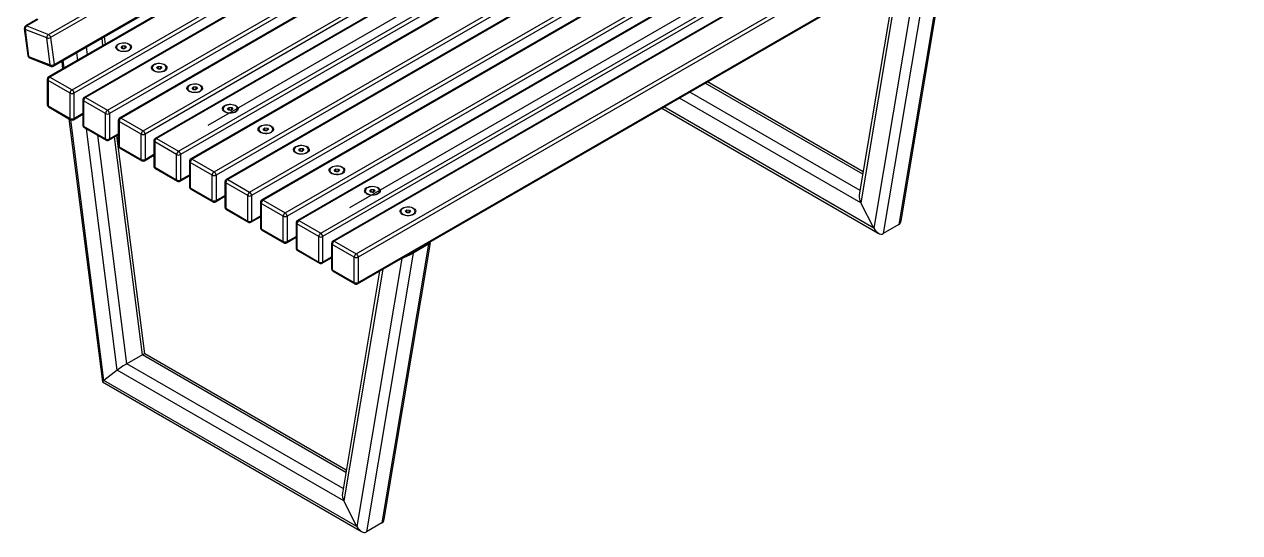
# Model space of a CAD drawing. Header units: millimetres. Extents: x 4581 to 10521, y 581 to 4781.
# Drawn here: x 8479 to 9809, y 2102 to 2658 of the extents above; entities that cross this region are included whole.
import ezdxf

# ---------------------------------------------------------------- set-up
doc = ezdxf.new("R2010")
doc.units = ezdxf.units.MM

# ---------------------------------------------------------------- blocks, each defined once
blk = doc.blocks.new('izometria')
for p, q in [((377.2, 1629.3), (1645.8, 2361.7)), ((1648.2, 2358.2), (379.6, 1625.9)), ((383.4, 1596.3), (1651.9, 2328.6)), ((1646, 2315.2), (377.4, 1582.9)), ((1647.5, 2315), (378.9, 1582.7)), ((382.8, 1594.5), (1651.3, 2326.9)), ((403, 1568.8), (1671.5, 2301.1)), ((1673.7, 2297.5), (405.1, 1565.2)), ((1684.9, 2292.7), (416.3, 1560.4)), ((1686.4, 2292.6), (417.8, 1560.3)), ((441.9, 1546.4), (1710.4, 2278.7)), ((1712.5, 2275), (444, 1542.7)), ((1723.8, 2270.3), (455.2, 1538)), ((1725.3, 2270.1), (456.7, 1537.8)), ((480.8, 1523.9), (1749.3, 2256.2)), ((1751.4, 2252.6), (482.9, 1520.2)), ((1762.7, 2247.8), (494.1, 1515.5)), ((1764.2, 2247.7), (495.6, 1515.4)), ((519.7, 1501.5), (1788.2, 2233.8)), ((1790.3, 2230.1), (521.8, 1497.8)), ((1801.6, 2225.4), (533, 1493)), ((1803.1, 2225.2), (534.5, 1492.9)), ((558.5, 1479), (1827.1, 2211.3)), ((1829.2, 2207.7), (560.7, 1475.3)), ((1840.4, 2202.9), (571.9, 1470.6)), ((1841.9, 2202.8), (573.4, 1470.4)), ((597.4, 1456.6), (1866, 2188.9)), ((1868.1, 2185.2), (599.6, 1452.9)), ((1879.3, 2180.5), (610.8, 1448.1)), ((1880.8, 2180.3), (612.3, 1448)), ((636.3, 1434.1), (1904.9, 2166.4)), ((1907, 2162.8), (638.5, 1430.4)), ((1918.2, 2158), (649.7, 1425.7)), ((1919.7, 2157.9), (651.2, 1425.5)), ((675.2, 1411.7), (1943.8, 2144)), ((1945.9, 2140.3), (677.3, 1408)), ((1957.1, 2135.6), (688.6, 1403.2)), ((1958.6, 2135.4), (690.1, 1403.1)), ((714.1, 1389.2), (1982.7, 2121.5)), ((1984.8, 2117.9), (716.2, 1385.5)), ((715.6, 1356.4), (1984.2, 2088.7)), ((716.2, 1357.8), (1984.8, 2090.1)), ((1088.9, 1839.9), (551.5, 1529.6)), ((707, 1439.8), (1244.4, 1750.1)), ((1342, 1716.6), (1290.9, 1411.3)), ((1359, 1726.4), (1307.9, 1421.1)), ((1310.4, 1425.2), (1361.1, 1727.9)), ((1329.6, 1710.7), (1280.5, 1417.3)), ((1305.4, 1696.9), (1264.7, 1453.6)), ((1308.7, 1698.8), (1266.3, 1445.1)), ((364.8, 1645.9), (352.3, 1638.7)), ((365.5, 1645.6), (353.5, 1638.7)), ((353.5, 1638.7), (377.2, 1629.3)), ((350.8, 1635.7), (354.6, 1606.1)), ((375.4, 1625.5), (351.7, 1634.9)), ((351.7, 1634.9), (355.4, 1605.3)), ((379.2, 1595.9), (375.4, 1625.5)), ((379.6, 1625.9), (383.4, 1596.3)), ((436.9, 1617.2), (435.9, 1625.2)), ((439.5, 1618.7), (438.5, 1626.7)), ((420, 1607.4), (418.9, 1615.4)), ((451.8, 1615.4), (451.8, 1614.9)), ((456.7, 1615.5), (458.4, 1616.9)), ((457.9, 1614), (456.7, 1615.5)), ((460.8, 1613.8), (457.9, 1614)), ((458.3, 1614), (458.4, 1614)), ((458.4, 1616.9), (461.2, 1616.7)), ((458.4, 1614), (458.4, 1616.9)), ((458.4, 1614), (459.8, 1613.9)), ((459.8, 1613.9), (460.8, 1613.9)), ((462.4, 1615.2), (460.8, 1613.8)), ((461.2, 1616.7), (462.4, 1615.2)), ((461.2, 1614.2), (461.2, 1616.7)), ((467.3, 1614.9), (467.3, 1615.4)), ((355.4, 1605.3), (379.2, 1595.9)), ((356.5, 1603.7), (380.2, 1594.4)), ((391.7, 1599.7), (392.7, 1591.6)), ((394.5, 1592.7), (393.5, 1600.7)), ((409.4, 1601.3), (408.3, 1609.3)), ((490.7, 1592.9), (490.7, 1592.4)), ((495.6, 1593.1), (497.2, 1594.4)), ((496.8, 1591.5), (495.6, 1593.1)), ((499.6, 1591.4), (496.8, 1591.5)), ((497.2, 1594.4), (500.1, 1594.3)), ((497.2, 1591.6), (497.2, 1594.4)), ((497.2, 1591.5), (497.2, 1591.6)), ((497.2, 1591.6), (498.7, 1591.5)), ((498.7, 1591.5), (499.7, 1591.4)), ((501.3, 1592.7), (499.6, 1591.4)), ((500.1, 1594.3), (501.3, 1592.7)), ((500.1, 1591.8), (500.1, 1594.3)), ((506.2, 1592.4), (506.2, 1592.9)), ((375.9, 1580.3), (375.9, 1552.5)), ((400.9, 1565.2), (376.8, 1579)), ((376.8, 1579), (376.8, 1551.3)), ((378.9, 1582.7), (403, 1568.8)), ((529.6, 1570.5), (529.6, 1570)), ((534.5, 1570.6), (536.1, 1572)), ((535.6, 1569.1), (534.5, 1570.6)), ((536.1, 1572), (539, 1571.8)), ((536.1, 1569.1), (536.1, 1572)), ((540.2, 1570.3), (538.5, 1568.9)), ((539, 1571.8), (540.2, 1570.3)), ((539, 1569.3), (539, 1571.8)), ((545.1, 1570), (545.1, 1570.5)), ((1268.5, 1476.5), (1096.1, 1576)), ((1268.9, 1479), (1098.4, 1577.4)), ((400.9, 1537.4), (400.9, 1565.2)), ((405.1, 1565.2), (405.1, 1537.4)), ((414.8, 1557.8), (414.8, 1530)), ((439.8, 1542.7), (415.7, 1556.6)), ((415.7, 1556.6), (415.7, 1528.8)), ((417.8, 1560.3), (441.9, 1546.4)), ((538.5, 1568.9), (535.6, 1569.1)), ((536.1, 1569.1), (536.1, 1569.1)), ((536.1, 1569.1), (537.6, 1569)), ((537.6, 1569), (538.6, 1569)), ((1266.3, 1445.1), (1067.8, 1559.7)), ((1265.5, 1458.6), (1079.1, 1566.2)), ((376.8, 1551.3), (400.9, 1537.4)), ((377.4, 1549.9), (401.5, 1536)), ((568.4, 1548), (568.4, 1547.5)), ((573.3, 1548.2), (575, 1549.5)), ((574.5, 1546.6), (573.3, 1548.2)), ((577.4, 1546.5), (574.5, 1546.6)), ((575, 1549.5), (577.9, 1549.4)), ((575, 1546.7), (575, 1549.5)), ((575, 1546.6), (575, 1546.7)), ((575, 1546.7), (576.5, 1546.6)), ((576.5, 1546.6), (577.5, 1546.5)), ((579.1, 1547.8), (577.4, 1546.5)), ((577.9, 1549.4), (579.1, 1547.8)), ((577.9, 1546.9), (577.9, 1549.4)), ((584, 1547.5), (584, 1548)), ((1048.5, 1548.6), (1285.5, 1411.7)), ((1280.5, 1417.3), (1050.8, 1549.9)), ((399.6, 1537.1), (436.2, 1248.9)), ((438, 1250.6), (401.8, 1535.9)), ((404.5, 1536), (414.8, 1542)), ((405.1, 1537.4), (414.8, 1543)), ((439.8, 1514.9), (439.8, 1542.7)), ((444, 1542.7), (444, 1514.9)), ((453.7, 1535.4), (453.7, 1507.6)), ((478.6, 1520.2), (454.6, 1534.1)), ((454.6, 1534.1), (454.6, 1506.4)), ((456.7, 1537.8), (480.8, 1523.9)), ((415.7, 1528.8), (439.8, 1514.9)), ((416.3, 1527.4), (440.4, 1513.6)), ((452.5, 1261.8), (418.9, 1525.9)), ((463, 1268.8), (431.2, 1518.9)), ((443.4, 1513.6), (453.7, 1519.5)), ((444, 1514.9), (453.7, 1520.6)), ((480, 1278.6), (449.6, 1517.2)), ((482.6, 1279.8), (452.2, 1518.7)), ((478.6, 1492.5), (478.6, 1520.2)), ((482.9, 1520.2), (482.9, 1492.5)), ((607.3, 1525.6), (607.3, 1525.1)), ((612.2, 1525.7), (613.9, 1527.1)), ((613.4, 1524.2), (612.2, 1525.7)), ((616.3, 1524), (613.4, 1524.2)), ((613.9, 1527.1), (616.8, 1526.9)), ((613.9, 1524.2), (613.9, 1527.1)), ((613.9, 1524.2), (613.9, 1524.2)), ((613.9, 1524.2), (615.4, 1524.1)), ((615.4, 1524.1), (616.4, 1524.1)), ((618, 1525.4), (616.3, 1524)), ((616.8, 1526.9), (618, 1525.4)), ((616.8, 1524.4), (616.8, 1526.9)), ((622.9, 1525.1), (622.9, 1525.6)), ((454.6, 1506.4), (478.6, 1492.5)), ((455.2, 1505), (479.3, 1491.1)), ((492.6, 1512.9), (492.6, 1485.1)), ((517.5, 1497.8), (493.5, 1511.7)), ((493.5, 1511.7), (493.5, 1483.9)), ((495.6, 1515.4), (519.7, 1501.5)), ((651.1, 1503.3), (652.8, 1504.6)), ((652.3, 1501.7), (651.1, 1503.3)), ((652.8, 1504.6), (655.7, 1504.5)), ((652.8, 1501.8), (652.8, 1504.6)), ((655.7, 1504.5), (656.9, 1502.9)), ((655.7, 1502), (655.7, 1504.5)), ((482.3, 1491.1), (492.6, 1497.1)), ((482.9, 1492.5), (492.6, 1498.1)), ((517.5, 1470), (517.5, 1497.8)), ((521.8, 1497.8), (521.8, 1470)), ((531.5, 1490.5), (531.5, 1462.7)), ((534.5, 1492.9), (558.5, 1479)), ((646.2, 1503.1), (646.2, 1502.6)), ((655.2, 1501.6), (652.3, 1501.7)), ((652.7, 1501.7), (652.8, 1501.8)), ((652.8, 1501.8), (654.3, 1501.7)), ((654.3, 1501.7), (655.3, 1501.6)), ((656.9, 1502.9), (655.2, 1501.6)), ((661.8, 1502.6), (661.8, 1503.1)), ((493.5, 1483.9), (517.5, 1470)), ((494.1, 1482.5), (518.2, 1468.7)), ((556.4, 1475.3), (532.4, 1489.2)), ((532.4, 1489.2), (532.4, 1461.5)), ((685.1, 1480.7), (685.1, 1480.2)), ((690, 1480.8), (691.7, 1482.2)), ((691.2, 1479.3), (690, 1480.8)), ((694.1, 1479.1), (691.2, 1479.3)), ((691.6, 1479.3), (691.7, 1479.3)), ((691.7, 1482.2), (694.6, 1482)), ((691.7, 1479.3), (691.7, 1482.2)), ((691.7, 1479.3), (693.1, 1479.2)), ((693.1, 1479.2), (694.2, 1479.2)), ((695.8, 1480.5), (694.1, 1479.1)), ((694.6, 1482), (695.8, 1480.5)), ((694.6, 1479.5), (694.6, 1482)), ((700.7, 1480.2), (700.7, 1480.7)), ((521.2, 1468.7), (531.5, 1474.6)), ((521.8, 1470), (531.5, 1475.7)), ((556.4, 1447.6), (556.4, 1475.3)), ((560.7, 1475.3), (560.7, 1447.6)), ((570.4, 1468), (570.4, 1440.2)), ((595.3, 1452.9), (571.3, 1466.8)), ((571.3, 1466.8), (571.3, 1439)), ((573.4, 1470.4), (597.4, 1456.6)), ((532.4, 1461.5), (556.4, 1447.6)), ((533, 1460.1), (557, 1446.2)), ((560, 1446.2), (570.4, 1452.2)), ((560.7, 1447.6), (570.4, 1453.2)), ((595.3, 1425.1), (595.3, 1452.9)), ((599.6, 1452.9), (599.6, 1425.1)), ((724, 1458.2), (724, 1457.7)), ((728.9, 1458.4), (730.6, 1459.7)), ((730.1, 1456.8), (728.9, 1458.4)), ((733, 1456.7), (730.1, 1456.8)), ((730.5, 1456.8), (730.6, 1456.9)), ((730.6, 1459.7), (733.5, 1459.6)), ((730.6, 1456.9), (730.6, 1459.7)), ((730.6, 1456.9), (732, 1456.8)), ((732, 1456.8), (733.1, 1456.7)), ((734.7, 1458), (733, 1456.7)), ((733.5, 1459.6), (734.7, 1458)), ((733.5, 1457.1), (733.5, 1459.6)), ((739.6, 1457.7), (739.6, 1458.2)), ((571.3, 1439), (595.3, 1425.1)), ((571.9, 1437.6), (595.9, 1423.8)), ((609.3, 1445.5), (609.3, 1417.8)), ((634.2, 1430.4), (610.2, 1444.3)), ((610.2, 1444.3), (610.2, 1416.6)), ((612.3, 1448), (636.3, 1434.1)), ((767.8, 1435.9), (769.5, 1437.3)), ((769.5, 1437.3), (772.4, 1437.1)), ((769.5, 1434.4), (769.5, 1437.3)), ((772.4, 1437.1), (773.6, 1435.6)), ((772.4, 1434.6), (772.4, 1437.1)), ((1280.5, 1417.3), (1266.3, 1445.1)), ((598.9, 1423.8), (609.3, 1429.7)), ((599.6, 1425.1), (609.3, 1430.7)), ((634.2, 1402.7), (634.2, 1430.4)), ((638.5, 1430.4), (638.5, 1402.7)), ((651.2, 1425.5), (675.2, 1411.7)), ((762.9, 1435.8), (762.9, 1435.3)), ((769, 1434.4), (767.8, 1435.9)), ((771.9, 1434.2), (769, 1434.4)), ((769.4, 1434.4), (769.5, 1434.4)), ((769.5, 1434.4), (770.9, 1434.3)), ((770.9, 1434.3), (771.9, 1434.3)), ((773.6, 1435.6), (771.9, 1434.2)), ((778.5, 1435.3), (778.5, 1435.8)), ((610.2, 1416.6), (634.2, 1402.7)), ((610.8, 1415.2), (634.8, 1401.3)), ((648.2, 1423.1), (648.2, 1395.3)), ((673.1, 1408), (649.1, 1421.9)), ((649.1, 1421.9), (649.1, 1394.1)), ((1307.9, 1421.1), (1290.9, 1411.3)), ((637.8, 1401.3), (648.2, 1407.3)), ((638.5, 1402.7), (648.2, 1408.3)), ((673.1, 1380.2), (673.1, 1408)), ((677.3, 1408), (677.3, 1380.2)), ((687.1, 1400.6), (687.1, 1372.9)), ((712, 1385.5), (687.9, 1399.4)), ((687.9, 1399.4), (687.9, 1371.7)), ((690.1, 1403.1), (714.1, 1389.2)), ((793.3, 1399.8), (742.2, 1094.6)), ((744.7, 1098.7), (795.4, 1401.3)), ((793.3, 1399.8), (776.3, 1390)), ((792.1, 1400.5), (793.3, 1399.8)), ((795.3, 1401.4), (794.4, 1401.9)), ((649.1, 1394.1), (673.1, 1380.2)), ((649.7, 1392.7), (673.7, 1378.9)), ((676.7, 1378.9), (687.1, 1384.8)), ((677.3, 1380.2), (687.1, 1385.8)), ((712, 1357.8), (712, 1385.5)), ((763.9, 1384.1), (714.8, 1090.8)), ((716.2, 1385.5), (716.2, 1357.8)), ((776.3, 1390), (725.2, 1084.8)), ((763.9, 1384.1), (763, 1383.7)), ((763.8, 1384.2), (763.9, 1384.1)), ((775.1, 1390.7), (776.3, 1390)), ((687.9, 1371.7), (712, 1357.8)), ((688.6, 1370.3), (712.6, 1356.4)), ((739.7, 1370.3), (699, 1127)), ((743.1, 1372.2), (700.6, 1118.6)), ((480, 1278.6), (463, 1268.8)), ((702.8, 1149.9), (480, 1278.6)), ((703.2, 1152.4), (482.6, 1279.8)), ((699.8, 1132.1), (463, 1268.8)), ((452.5, 1261.8), (438, 1250.6)), ((714.8, 1090.8), (438, 1250.6)), ((700.6, 1118.6), (452.5, 1261.8)), ((436.3, 1248.9), (719.8, 1085.2)), ((714.8, 1090.8), (700.6, 1118.6)), ((742.2, 1094.6), (725.2, 1084.8))]:
    blk.add_line(p, q)
at = {"flags": 128}
for points in [[(453.5, 1618.8), (454.9, 1619.5), (456.5, 1619.9), (458.2, 1620.2), (460, 1620.3), (461.8, 1620.1), (463.4, 1619.7), (464.9, 1619.2), (466.2, 1618.4), (467.1, 1617.6), (467.8, 1616.6), (468, 1615.6), (467.9, 1614.6), (467.5, 1613.6), (466.7, 1612.7), (465.6, 1611.9), (464.2, 1611.2), (462.6, 1610.8), (460.9, 1610.5), (459.1, 1610.5), (457.4, 1610.6), (455.7, 1611), (454.2, 1611.5), (452.9, 1612.3), (452, 1613.1), (451.3, 1614.1), (451.1, 1615.1), (451.2, 1616.1), (451.6, 1617.1), (452.4, 1618), (453.5, 1618.8)], [(466.6, 1617.2), (465.8, 1618.1), (464.6, 1618.8), (463.2, 1619.3), (461.7, 1619.7), (460, 1619.8), (458.3, 1619.8), (456.7, 1619.5), (455.2, 1619.1), (453.9, 1618.5), (452.9, 1617.7), (452.2, 1616.8), (451.8, 1615.9), (451.8, 1614.9), (452.2, 1614), (452.9, 1613.1), (453.9, 1612.3), (455.1, 1611.7), (456.6, 1611.2), (458.2, 1610.9), (459.9, 1610.9), (461.6, 1611), (463.2, 1611.4), (464.6, 1611.9), (465.7, 1612.6), (466.6, 1613.4), (467.1, 1614.4), (467.3, 1615.3), (467.2, 1616.3), (466.6, 1617.2)], [(492.4, 1596.4), (493.8, 1597), (495.4, 1597.5), (497.1, 1597.8), (498.9, 1597.8), (500.6, 1597.7), (502.3, 1597.3), (503.8, 1596.7), (505.1, 1596), (506, 1595.1), (506.7, 1594.2), (506.9, 1593.2), (506.8, 1592.1), (506.4, 1591.2), (505.6, 1590.2), (504.5, 1589.4), (503.1, 1588.8), (501.5, 1588.3), (499.8, 1588.1), (498, 1588), (496.2, 1588.2), (494.6, 1588.5), (493.1, 1589.1), (491.8, 1589.8), (490.9, 1590.7), (490.2, 1591.6), (490, 1592.7), (490, 1593.7), (490.5, 1594.7), (491.3, 1595.6), (492.4, 1596.4)], [(505.5, 1594.8), (504.7, 1595.6), (503.5, 1596.3), (502.1, 1596.9), (500.6, 1597.2), (498.9, 1597.4), (497.2, 1597.4), (495.6, 1597.1), (494.1, 1596.6), (492.8, 1596), (491.8, 1595.3), (491.1, 1594.4), (490.7, 1593.4), (490.7, 1592.5), (491, 1591.5), (491.7, 1590.6), (492.8, 1589.8), (494, 1589.2), (495.5, 1588.7), (497.1, 1588.5), (498.8, 1588.4), (500.5, 1588.6), (502, 1588.9), (503.4, 1589.5), (504.6, 1590.2), (505.5, 1591), (506, 1591.9), (506.2, 1592.9), (506.1, 1593.8), (505.5, 1594.8)], [(531.3, 1573.9), (532.7, 1574.6), (534.3, 1575), (536, 1575.3), (537.8, 1575.4), (539.5, 1575.2), (541.2, 1574.8), (542.7, 1574.3), (543.9, 1573.5), (544.9, 1572.7), (545.5, 1571.7), (545.8, 1570.7), (545.7, 1569.7), (545.3, 1568.7), (544.5, 1567.8), (543.3, 1567), (542, 1566.3), (540.4, 1565.9), (538.7, 1565.6), (536.9, 1565.6), (535.1, 1565.7), (533.5, 1566.1), (532, 1566.6), (530.7, 1567.4), (529.8, 1568.2), (529.1, 1569.2), (528.8, 1570.2), (528.9, 1571.2), (529.4, 1572.2), (530.2, 1573.1), (531.3, 1573.9)], [(544.4, 1572.3), (543.6, 1573.2), (542.4, 1573.9), (541, 1574.4), (539.5, 1574.8), (537.8, 1574.9), (536.1, 1574.9), (534.5, 1574.6), (533, 1574.2), (531.7, 1573.6), (530.7, 1572.8), (530, 1571.9), (529.6, 1571), (529.6, 1570), (529.9, 1569.1), (530.6, 1568.2), (531.6, 1567.4), (532.9, 1566.8), (534.4, 1566.3), (536, 1566), (537.7, 1566), (539.4, 1566.1), (540.9, 1566.5), (542.3, 1567), (543.5, 1567.7), (544.4, 1568.5), (544.9, 1569.5), (545.1, 1570.4), (545, 1571.4), (544.4, 1572.3)], [(376.8, 1551.3), (376.9, 1550.8), (377, 1550.4), (377.2, 1550.1), (377.4, 1549.9), (377.4, 1549.9)], [(570.2, 1551.5), (571.6, 1552.1), (573.2, 1552.6), (574.9, 1552.9), (576.7, 1552.9), (578.4, 1552.7), (580.1, 1552.4), (581.6, 1551.8), (582.8, 1551.1), (583.8, 1550.2), (584.4, 1549.3), (584.7, 1548.3), (584.6, 1547.2), (584.2, 1546.2), (583.4, 1545.3), (582.2, 1544.5), (580.9, 1543.9), (579.3, 1543.4), (577.6, 1543.2), (575.8, 1543.1), (574, 1543.3), (572.4, 1543.6), (570.9, 1544.2), (569.6, 1544.9), (568.7, 1545.8), (568, 1546.7), (567.7, 1547.8), (567.8, 1548.8), (568.3, 1549.8), (569.1, 1550.7), (570.2, 1551.5)], [(583.3, 1549.9), (582.5, 1550.7), (581.3, 1551.4), (579.9, 1552), (578.4, 1552.3), (576.7, 1552.5), (575, 1552.4), (573.4, 1552.2), (571.9, 1551.7), (570.6, 1551.1), (569.6, 1550.4), (568.9, 1549.5), (568.5, 1548.5), (568.5, 1547.6), (568.8, 1546.6), (569.5, 1545.7), (570.5, 1544.9), (571.8, 1544.3), (573.3, 1543.8), (574.9, 1543.6), (576.6, 1543.5), (578.3, 1543.7), (579.8, 1544), (581.2, 1544.6), (582.4, 1545.3), (583.3, 1546.1), (583.8, 1547), (584, 1548), (583.8, 1548.9), (583.3, 1549.9)], [(609.1, 1529), (610.5, 1529.7), (612.1, 1530.1), (613.8, 1530.4), (615.6, 1530.5), (617.3, 1530.3), (619, 1529.9), (620.5, 1529.4), (621.7, 1528.6), (622.7, 1527.8), (623.3, 1526.8), (623.6, 1525.8), (623.5, 1524.8), (623.1, 1523.8), (622.2, 1522.9), (621.1, 1522.1), (619.7, 1521.4), (618.2, 1521), (616.4, 1520.7), (614.7, 1520.7), (612.9, 1520.8), (611.3, 1521.2), (609.8, 1521.7), (608.5, 1522.5), (607.5, 1523.3), (606.9, 1524.3), (606.6, 1525.3), (606.7, 1526.3), (607.2, 1527.3), (608, 1528.2), (609.1, 1529)], [(622.2, 1527.4), (621.3, 1528.3), (620.2, 1529), (618.8, 1529.5), (617.3, 1529.9), (615.6, 1530), (613.9, 1530), (612.3, 1529.7), (610.8, 1529.3), (609.5, 1528.7), (608.5, 1527.9), (607.8, 1527), (607.4, 1526.1), (607.4, 1525.1), (607.7, 1524.2), (608.4, 1523.3), (609.4, 1522.5), (610.7, 1521.9), (612.2, 1521.4), (613.8, 1521.1), (615.5, 1521.1), (617.1, 1521.2), (618.7, 1521.6), (620.1, 1522.1), (621.3, 1522.8), (622.2, 1523.6), (622.7, 1524.6), (622.9, 1525.5), (622.7, 1526.5), (622.2, 1527.4)], [(415.7, 1528.8), (415.8, 1528.4), (415.9, 1528), (416.1, 1527.7), (416.3, 1527.4), (416.3, 1527.4)], [(454.6, 1506.4), (454.6, 1505.9), (454.8, 1505.5), (455, 1505.2), (455.2, 1505), (455.2, 1505)], [(648, 1506.6), (649.4, 1507.2), (651, 1507.7), (652.7, 1508), (654.5, 1508), (656.2, 1507.8), (657.9, 1507.5), (659.4, 1506.9), (660.6, 1506.2), (661.6, 1505.3), (662.2, 1504.4), (662.5, 1503.4), (662.4, 1502.3), (661.9, 1501.3), (661.1, 1500.4), (660, 1499.6), (658.6, 1499), (657.1, 1498.5), (655.3, 1498.3), (653.6, 1498.2), (651.8, 1498.4), (650.1, 1498.7), (648.7, 1499.3), (647.4, 1500), (646.4, 1500.9), (645.8, 1501.8), (645.5, 1502.8), (645.6, 1503.9), (646.1, 1504.9), (646.9, 1505.8), (648, 1506.6)], [(661.1, 1505), (660.2, 1505.8), (659.1, 1506.5), (657.7, 1507.1), (656.1, 1507.4), (654.5, 1507.6), (652.8, 1507.5), (651.2, 1507.3), (649.7, 1506.8), (648.4, 1506.2), (647.4, 1505.5), (646.6, 1504.6), (646.3, 1503.6), (646.3, 1502.7), (646.6, 1501.7), (647.3, 1500.8), (648.3, 1500), (649.6, 1499.4), (651.1, 1498.9), (652.7, 1498.7), (654.4, 1498.6), (656, 1498.8), (657.6, 1499.1), (659, 1499.7), (660.2, 1500.4), (661, 1501.2), (661.6, 1502.1), (661.8, 1503.1), (661.6, 1504), (661.1, 1505)], [(493.5, 1483.9), (493.5, 1483.5), (493.7, 1483.1), (493.9, 1482.8), (494.1, 1482.5), (494.1, 1482.5)], [(686.9, 1484.1), (688.3, 1484.8), (689.9, 1485.2), (691.6, 1485.5), (693.3, 1485.6), (695.1, 1485.4), (696.8, 1485), (698.2, 1484.5), (699.5, 1483.7), (700.5, 1482.9), (701.1, 1481.9), (701.4, 1480.9), (701.3, 1479.9), (700.8, 1478.9), (700, 1478), (698.9, 1477.2), (697.5, 1476.5), (695.9, 1476.1), (694.2, 1475.8), (692.5, 1475.8), (690.7, 1475.9), (689, 1476.3), (687.5, 1476.8), (686.3, 1477.6), (685.3, 1478.4), (684.7, 1479.4), (684.4, 1480.4), (684.5, 1481.4), (685, 1482.4), (685.8, 1483.3), (686.9, 1484.1)], [(700, 1482.5), (699.1, 1483.3), (698, 1484.1), (696.6, 1484.6), (695, 1485), (693.4, 1485.1), (691.7, 1485.1), (690.1, 1484.8), (688.6, 1484.4), (687.3, 1483.8), (686.3, 1483), (685.5, 1482.1), (685.2, 1481.2), (685.2, 1480.2), (685.5, 1479.2), (686.2, 1478.4), (687.2, 1477.6), (688.5, 1477), (690, 1476.5), (691.6, 1476.2), (693.3, 1476.2), (694.9, 1476.3), (696.5, 1476.7), (697.9, 1477.2), (699.1, 1477.9), (699.9, 1478.7), (700.5, 1479.7), (700.7, 1480.6), (700.5, 1481.6), (700, 1482.5)], [(532.4, 1461.5), (532.4, 1461), (532.5, 1460.6), (532.7, 1460.3), (533, 1460.1), (533, 1460.1)], [(725.8, 1461.7), (727.2, 1462.3), (728.7, 1462.8), (730.5, 1463), (732.2, 1463.1), (734, 1462.9), (735.6, 1462.6), (737.1, 1462), (738.4, 1461.3), (739.4, 1460.4), (740, 1459.5), (740.3, 1458.5), (740.2, 1457.4), (739.7, 1456.4), (738.9, 1455.5), (737.8, 1454.7), (736.4, 1454.1), (734.8, 1453.6), (733.1, 1453.4), (731.3, 1453.3), (729.6, 1453.5), (727.9, 1453.8), (726.4, 1454.4), (725.2, 1455.1), (724.2, 1456), (723.6, 1456.9), (723.3, 1457.9), (723.4, 1459), (723.9, 1460), (724.7, 1460.9), (725.8, 1461.7)], [(738.9, 1460.1), (738, 1460.9), (736.9, 1461.6), (735.5, 1462.2), (733.9, 1462.5), (732.3, 1462.7), (730.6, 1462.6), (729, 1462.4), (727.5, 1461.9), (726.2, 1461.3), (725.1, 1460.5), (724.4, 1459.7), (724.1, 1458.7), (724, 1457.7), (724.4, 1456.8), (725.1, 1455.9), (726.1, 1455.1), (727.4, 1454.5), (728.9, 1454), (730.5, 1453.8), (732.2, 1453.7), (733.8, 1453.9), (735.4, 1454.2), (736.8, 1454.8), (738, 1455.5), (738.8, 1456.3), (739.4, 1457.2), (739.6, 1458.2), (739.4, 1459.1), (738.9, 1460.1)], [(571.3, 1439), (571.3, 1438.6), (571.4, 1438.2), (571.6, 1437.9), (571.9, 1437.6), (571.9, 1437.6)], [(764.7, 1439.2), (766.1, 1439.9), (767.6, 1440.3), (769.4, 1440.6), (771.1, 1440.7), (772.9, 1440.5), (774.5, 1440.1), (776, 1439.6), (777.3, 1438.8), (778.3, 1438), (778.9, 1437), (779.2, 1436), (779.1, 1435), (778.6, 1434), (777.8, 1433.1), (776.7, 1432.3), (775.3, 1431.6), (773.7, 1431.2), (772, 1430.9), (770.2, 1430.9), (768.5, 1431), (766.8, 1431.4), (765.3, 1431.9), (764.1, 1432.7), (763.1, 1433.5), (762.5, 1434.5), (762.2, 1435.5), (762.3, 1436.5), (762.7, 1437.5), (763.6, 1438.4), (764.7, 1439.2)], [(777.8, 1437.6), (776.9, 1438.4), (775.8, 1439.2), (774.4, 1439.7), (772.8, 1440.1), (771.2, 1440.2), (769.5, 1440.2), (767.9, 1439.9), (766.4, 1439.5), (765.1, 1438.9), (764, 1438.1), (763.3, 1437.2), (762.9, 1436.3), (762.9, 1435.3), (763.3, 1434.3), (764, 1433.5), (765, 1432.7), (766.3, 1432.1), (767.7, 1431.6), (769.4, 1431.3), (771, 1431.3), (772.7, 1431.4), (774.3, 1431.8), (775.7, 1432.3), (776.8, 1433), (777.7, 1433.8), (778.3, 1434.8), (778.5, 1435.7), (778.3, 1436.7), (777.8, 1437.6)], [(610.2, 1416.6), (610.2, 1416.1), (610.3, 1415.7), (610.5, 1415.4), (610.8, 1415.2), (610.8, 1415.2)], [(649.1, 1394.1), (649.1, 1393.7), (649.2, 1393.3), (649.4, 1393), (649.7, 1392.7), (649.7, 1392.7)], [(687.9, 1371.7), (688, 1371.2), (688.1, 1370.8), (688.3, 1370.5), (688.6, 1370.3), (688.6, 1370.3)]]:
    blk.add_lwpolyline(points, dxfattribs=at)
for centre, radius, start, end in [((353.8, 1636.1), 3, 119.9973, 187.2431), ((355.7, 1635.3), 4.08, 123.7755, 186.2026), ((352.9, 1637.5), 1.3, 63.8515, 117.413), ((351.9, 1636), 1.17, 194.3693, 256.1918), ((379.5, 1626), 4.08, 123.7756, 186.2025), ((377.1, 1630.7), 5.41, 252.3362, 298.456), ((375.2, 1625.3), 4.5, 7.3628, 63.0874), ((455.8, 1615.4), 4.09, 187.0668, 244.2422), ((459.6, 1609.6), 4.32, 86.763, 95.8227), ((459.6, 1609.9), 4.05, 77.4202, 86.9133), ((463.6, 1615.2), 3.8, 293.3482, 355.3444), ((357.6, 1606.5), 3, 187.2431, 248.4762), ((355.7, 1606.4), 1.17, 194.3692, 256.1919), ((357.3, 1605.4), 1.83, 182.3397, 243.8456), ((380.8, 1601.1), 5.41, 252.3362, 298.456), ((381.7, 1595.9), 1.73, 308.684, 14.1716), ((381, 1596), 1.83, 182.3404, 243.8449), ((381.3, 1597.1), 3, 248.4762, 299.9973), ((494.7, 1592.9), 4.09, 187.0669, 244.2422), ((498.4, 1587.2), 4.32, 86.7612, 95.8245), ((498.5, 1587.4), 4.05, 77.4206, 86.9129), ((502.4, 1592.7), 3.8, 293.3496, 355.3431), ((378.9, 1580.3), 3, 119.9973, 180), ((377.4, 1580.4), 1.51, 185.7025, 245.6169), ((381.4, 1578.8), 4.61, 122.6063, 177.3934), ((378.1, 1581.5), 1.51, 54.3824, 114.3072), ((533.6, 1570.5), 4.09, 187.0666, 244.2423), ((541.3, 1570.3), 3.8, 293.3498, 355.3428), ((405.5, 1564.9), 4.61, 122.6063, 177.3934), ((403, 1569.2), 4.61, 242.6108, 297.3895), ((400.5, 1564.9), 4.61, 2.6055, 57.3945), ((417.8, 1557.8), 3, 119.9973, 180), ((416.3, 1558), 1.51, 185.7025, 245.6169), ((420.3, 1556.4), 4.61, 122.6063, 177.3934), ((417, 1559), 1.51, 54.3825, 114.3071), ((537.3, 1564.7), 4.33, 86.7682, 95.817), ((537.4, 1565), 4.05, 77.421, 86.9125), ((378.9, 1552.5), 3, 180, 240.0027), ((377.4, 1552.6), 1.51, 185.7025, 245.6169), ((444.4, 1542.5), 4.61, 122.6063, 177.3934), ((439.4, 1542.5), 4.61, 2.6054, 57.3946), ((572.5, 1548), 4.09, 187.0671, 244.242), ((576.2, 1542.3), 4.32, 86.7619, 95.8244), ((576.3, 1542.5), 4.05, 77.421, 86.9125), ((580.2, 1547.8), 3.8, 293.3444, 355.3482), ((402.2, 1537.2), 1.35, 170.5007, 238.1919), ((403, 1541.5), 4.61, 242.6108, 297.3895), ((403, 1538.6), 3, 240.0027, 299.9973), ((403.6, 1537.2), 1.48, 305.0832, 6.229), ((417.8, 1530), 3, 180, 240.0027), ((416.3, 1530.2), 1.51, 185.7025, 245.6169), ((441.9, 1546.8), 4.61, 242.6107, 297.3895), ((456.7, 1535.4), 3, 119.9973, 180), ((455.2, 1535.5), 1.51, 185.7025, 245.6169), ((459.2, 1533.9), 4.61, 122.6063, 177.3934), ((455.8, 1536.6), 1.51, 54.3822, 114.3076), ((483.3, 1520), 4.61, 122.6063, 177.3934), ((480.8, 1524.3), 4.61, 242.611, 297.3892), ((478.3, 1520), 4.61, 2.6058, 57.3943), ((611.4, 1525.6), 4.09, 187.0666, 244.2423), ((615.1, 1519.8), 4.33, 86.7682, 95.817), ((615.1, 1520.1), 4.05, 77.421, 86.9125), ((619.1, 1525.4), 3.8, 293.3498, 355.3428), ((441.1, 1514.7), 1.35, 170.5007, 238.1919), ((441.9, 1519), 4.61, 242.6107, 297.3895), ((441.9, 1516.2), 3, 240.0027, 299.9973), ((442.5, 1514.8), 1.48, 305.0835, 6.229), ((456.7, 1507.6), 3, 180, 240.0027), ((455.2, 1507.7), 1.51, 185.7025, 245.6169), ((495.6, 1512.9), 3, 119.9973, 180), ((494.1, 1513.1), 1.51, 185.7022, 245.6171), ((498.1, 1511.5), 4.61, 122.6063, 177.3934), ((494.7, 1514.1), 1.51, 54.3826, 114.307), ((480.8, 1496.6), 4.61, 242.611, 297.3892), ((480, 1492.3), 1.35, 170.5007, 238.1919), ((480.8, 1493.7), 3, 240.0027, 299.9973), ((481.4, 1492.3), 1.51, 305.6731, 5.6389), ((522.1, 1497.6), 4.61, 122.6063, 177.3934), ((519.7, 1501.9), 4.61, 242.6106, 297.3895), ((517.2, 1497.6), 4.61, 2.6054, 57.3947), ((534.5, 1490.5), 3, 119.9973, 180), ((533, 1490.6), 1.51, 185.7029, 245.6167), ((537, 1489), 4.61, 122.6063, 177.3934), ((533.6, 1491.7), 1.51, 54.3824, 114.3072), ((650.3, 1503.1), 4.09, 187.0667, 244.2424), ((654, 1497.4), 4.33, 86.7692, 95.816), ((654, 1497.6), 4.06, 77.4258, 86.9076), ((658, 1502.9), 3.8, 293.3498, 355.3428), ((495.6, 1485.1), 3, 180, 240.0027), ((494.1, 1485.3), 1.51, 185.7022, 245.6171), ((561, 1475.1), 4.61, 122.6063, 177.3934), ((556.1, 1475.1), 4.61, 2.6051, 57.3948), ((689.2, 1480.7), 4.09, 187.0667, 244.2424), ((692.9, 1474.9), 4.33, 86.7692, 95.816), ((692.9, 1475.2), 4.05, 77.4161, 86.9173), ((696.9, 1480.5), 3.8, 293.3385, 355.3542), ((519.7, 1474.1), 4.61, 242.6106, 297.3895), ((518.9, 1469.8), 1.35, 170.5007, 238.1919), ((519.7, 1471.3), 3, 240.0027, 299.9973), ((520.3, 1469.9), 1.46, 304.5582, 6.7538), ((558.5, 1479.4), 4.61, 242.6105, 297.3898), ((573.4, 1468), 3, 119.9973, 180), ((571.9, 1468.1), 1.51, 185.7038, 245.6158), ((575.9, 1466.6), 4.61, 122.6063, 177.3934), ((572.5, 1469.2), 1.51, 54.3833, 114.3063), ((534.5, 1462.7), 3, 180, 240.0027), ((533, 1462.8), 1.51, 185.7029, 245.6167), ((599.9, 1452.7), 4.61, 122.6063, 177.3934), ((597.4, 1457), 4.61, 242.6107, 297.3896), ((595, 1452.7), 4.61, 2.6053, 57.3946), ((728.1, 1458.2), 4.09, 187.0666, 244.2421), ((731.8, 1452.5), 4.33, 86.7671, 95.8181), ((731.8, 1452.7), 4.05, 77.4161, 86.9173), ((735.8, 1458), 3.8, 293.3489, 355.3438), ((558.5, 1451.7), 4.61, 242.6105, 297.3898), ((557.8, 1447.4), 1.35, 170.5007, 238.1919), ((558.5, 1448.8), 3, 240.0027, 299.9973), ((559.2, 1447.4), 1.46, 304.5586, 6.7543), ((573.4, 1440.2), 3, 180, 240.0027), ((571.9, 1440.4), 1.51, 185.7038, 245.6158), ((612.3, 1445.5), 3, 119.9973, 180), ((610.8, 1445.7), 1.51, 185.7025, 245.6171), ((614.8, 1444.1), 4.61, 122.6063, 177.3934), ((611.4, 1446.8), 1.51, 54.3819, 114.3076), ((597.4, 1429.2), 4.61, 242.6107, 297.3896), ((596.7, 1424.9), 1.35, 170.5007, 238.1919), ((597.4, 1426.4), 3, 240.0027, 299.9973), ((598, 1425), 1.58, 307.0982, 4.2147), ((638.8, 1430.2), 4.61, 122.6063, 177.3934), ((636.3, 1434.5), 4.61, 242.6111, 297.3892), ((633.8, 1430.2), 4.61, 2.6057, 57.3942), ((651.2, 1423.1), 3, 119.9973, 180), ((653.7, 1421.7), 4.61, 122.6063, 177.3934), ((650.3, 1424.3), 1.51, 54.3814, 114.3082), ((767, 1435.8), 4.09, 187.0675, 244.2416), ((770.7, 1430), 4.31, 86.7519, 95.8333), ((770.7, 1430.3), 4.05, 77.4161, 86.9173), ((774.7, 1435.6), 3.8, 293.3498, 355.3428), ((612.3, 1417.8), 3, 180, 240.0027), ((610.8, 1417.9), 1.51, 185.7025, 245.6171), ((649.7, 1423.2), 1.51, 185.702, 245.6177), ((677.7, 1407.8), 4.61, 122.6063, 177.3934), ((672.7, 1407.8), 4.61, 2.6059, 57.3944), ((636.3, 1406.8), 4.61, 242.6111, 297.3892), ((635.5, 1402.5), 1.35, 170.5007, 238.1919), ((636.3, 1403.9), 3, 240.0027, 299.9973), ((637, 1402.5), 1.46, 304.5579, 6.7532), ((675.2, 1412.1), 4.61, 242.6109, 297.3891), ((690.1, 1400.6), 3, 119.9973, 180), ((688.6, 1400.8), 1.51, 185.7019, 245.617), ((692.6, 1399.2), 4.61, 122.6063, 177.3934), ((689.2, 1401.9), 1.51, 54.3833, 114.3063), ((651.2, 1395.3), 3, 180, 240.0027), ((649.7, 1395.5), 1.51, 185.702, 245.6177), ((716.6, 1385.3), 4.61, 122.6063, 177.3934), ((714.1, 1389.6), 4.61, 242.6105, 297.3898), ((711.6, 1385.3), 4.61, 2.6051, 57.3948), ((675.2, 1384.3), 4.61, 242.6109, 297.3891), ((674.4, 1380), 1.35, 170.5007, 238.1919), ((675.2, 1381.5), 3, 240.0027, 299.9973), ((675.9, 1380.1), 1.46, 304.5596, 6.7515), ((690.1, 1372.9), 3, 180, 240.0027), ((688.6, 1373), 1.51, 185.7019, 245.617), ((714.1, 1361.9), 4.61, 242.6105, 297.3898), ((713.3, 1357.6), 1.35, 170.5007, 238.1919), ((714.8, 1357.6), 1.46, 304.5586, 6.7543), ((714.1, 1359), 3, 240.0027, 299.9973)]:
    blk.add_arc(centre, radius, start, end)
for centre, major_axis, ratio, start_param, end_param in [((1271.9, 1448.4), (-4.45, 9.43), 0.625219, 0.733421, 1.622692), ((1271.9, 1448.4), (-4.45, 9.43), 0.625219, 0.733421, 1.622692), ((1303.1, 1430.4), (-4.45, 9.43), 0.625219, 3.193488, 3.875014), ((1303.1, 1430.4), (-4.45, 9.43), 0.625219, 3.193488, 3.875014), ((1286.2, 1420.6), (-4.45, 9.43), 0.625219, 1.622692, 3.193488), ((1286.2, 1420.6), (-4.45, 9.43), 0.625219, 1.622692, 3.193488), ((786.6, 1397.2), (8.8, 4.15), 0.074862, 5.549764, 6.335081), ((786.6, 1397.2), (8.8, 4.15), 0.074862, 5.549764, 6.335081), ((769.6, 1387.4), (8.8, 4.15), 0.074862, 3.978968, 5.549764), ((769.6, 1387.4), (8.8, 4.15), 0.074862, 3.978968, 5.549764), ((475.1, 1274.8), (7.43, 4.94), 0.067759, 0.033593, 0.81891), ((475.1, 1274.8), (7.43, 4.94), 0.067759, 0.033593, 0.81891), ((458.2, 1265.1), (7.43, 4.94), 0.067759, 0.81891, 2.389707), ((458.2, 1265.1), (7.43, 4.94), 0.067759, 0.81891, 2.389707), ((443.7, 1253.8), (7.43, 4.94), 0.067759, 2.389707, 3.175186), ((443.7, 1253.8), (7.43, 4.94), 0.067759, 2.389707, 3.175186), ((706.2, 1121.8), (-4.45, 9.43), 0.625219, 0.733421, 1.622692), ((706.2, 1121.8), (-4.45, 9.43), 0.625219, 0.733421, 1.622692), ((737.4, 1103.8), (-4.45, 9.43), 0.625219, 3.193488, 3.875014), ((737.4, 1103.8), (-4.45, 9.43), 0.625219, 3.193488, 3.875014), ((720.5, 1094), (-4.45, 9.43), 0.625219, 1.622692, 3.193488), ((720.5, 1094), (-4.45, 9.43), 0.625219, 1.622692, 3.193488)]:
    blk.add_ellipse(centre, major_axis=major_axis, ratio=ratio, start_param=start_param, end_param=end_param)

msp = doc.modelspace()

# ---------------------------------------------------------------- block references
msp.add_blockref('izometria', (8128.42, 1017.74))

doc.saveas('drawing.dxf')
